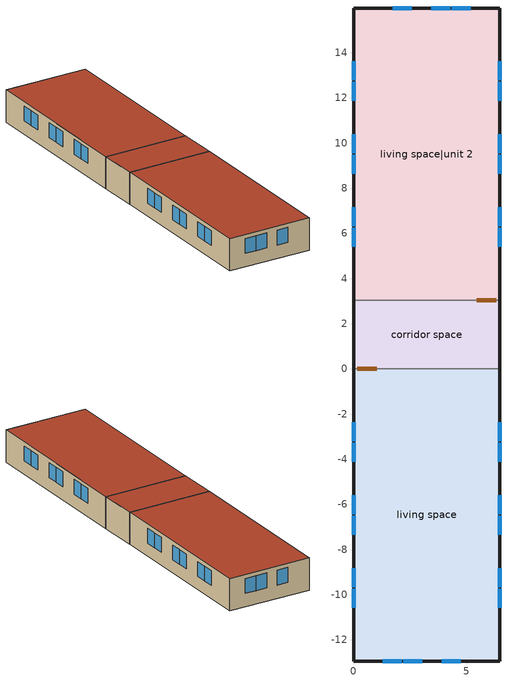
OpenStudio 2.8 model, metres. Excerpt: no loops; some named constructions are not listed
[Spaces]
living space
 floor foundation (FloorFndGrndFinSlab 1): 0,-12.93 0,0 6.47,0 6.47,-12.93 z0
 wall outside (WallExtInsFin): 0,0 0,-12.93 6.47,-12.93 6.47,0 z0:2.44
 wall adiabatic (WallIntFinUninsFin): 6.47,0 0,0 z0:2.44
 window (WindowConstruction): 1.28,-12.93 2.12,-12.93 / 2.19,-12.93 3.03,-12.93 / 3.89,-12.93 4.73,-12.93 / 0,-2.36 0,-3.2 / 0,-3.26 0,-4.11 / 0,-5.59 0,-6.44 / 0,-6.5 0,-7.34 / 0,-8.83 0,-9.67 / 0,-9.73 0,-10.57 / 6.47,-10.57 6.47,-9.73 / 6.47,-9.67 6.47,-8.83 / 6.47,-7.34 6.47,-6.5 / 6.47,-6.44 6.47,-5.59 / 6.47,-4.11 6.47,-3.26 / 6.47,-3.2 6.47,-2.36 z1.01:2.13
 roof outside (RoofFinInsExt): 6.47,-12.93 6.47,0 0,0 0,-12.93 z2.44
living space|unit 2
 floor foundation (FloorFndGrndFinSlab): 0,3.05 0,15.98 6.47,15.98 6.47,3.05 z0
 wall outside (WallExtInsFin): 6.47,3.05 6.47,15.98 0,15.98 0,3.05 z0:2.44
 wall adiabatic (WallIntFinUninsFin): 0,3.05 6.47,3.05 z0:2.44
 window (WindowConstruction): 5.18,15.98 4.34,15.98 / 4.28,15.98 3.44,15.98 / 2.58,15.98 1.73,15.98 / 0,13.62 0,12.78 / 0,12.72 0,11.87 / 0,10.39 0,9.54 / 0,9.48 0,8.64 / 0,7.15 0,6.31 / 0,6.25 0,5.41 / 6.47,5.41 6.47,6.25 / 6.47,6.31 6.47,7.15 / 6.47,8.64 6.47,9.48 / 6.47,9.54 6.47,10.39 / 6.47,11.87 6.47,12.72 / 6.47,12.78 6.47,13.62 z1.01:2.13
 roof outside (RoofFinInsExt): 6.47,3.05 6.47,15.98 0,15.98 0,3.05 z2.44
corridor space
 floor foundation (FloorFndGrndUnfinSlab): 0,0 0,3.05 6.47,3.05 6.47,0 z0
 wall outside (WallExtUninsUnfin): 0,3.05 0,0 / 6.47,0 6.47,3.05 z0:2.44
 wall adiabatic (WallIntUnfinUninsUnfin): 6.47,3.05 0,3.05 / 0,0 6.47,0 z0:2.44
 door inside (UninsDoor): 0.15,0 1.02,0 / 6.31,3.05 5.44,3.05 z0:2.13
 roof outside (RoofUnfinUninsExt): 6.47,0 6.47,3.05 0,3.05 0,0 z2.44
[Schedule:Ruleset]
Name | Default Day Schedule | Summer Design Day Schedule | Winter Design Day Schedule
res hot water distribution schedule | Schedule Day 14
res hot water distribution|unit 2 schedule | Schedule Day 15
res heating setpoint | Schedule Day 6 | res heating setpoint summer design | res heating setpoint winter design
res cooling setpoint | Schedule Day 17 | res cooling setpoint summer design | res cooling setpoint winter design
[Schedule:Day]
res occupants schedule allday1; res occupants schedule allday2; res occupants schedule allday3; res occupants schedule allday4; res occupants schedule allday5; res occupants schedule allday6; res occupants schedule allday7; res occupants schedule allday8; res occupants schedule allday9; res occupants schedule allday10; res occupants schedule allday11; res occupants schedule allday12: 7, 0, 1, 8, 0, 0.88, 9, 0, 0.41, 16, 0, 0.24, 17, 0, 0.29, 18, 0, 0.55, 21, 0, 0.9, 24, 0, 1
Window shading schedule allday1; Window shading schedule allday2; Window shading schedule allday3; Window shading schedule allday4; Window shading schedule allday11; Window shading schedule allday12; res shower schedule allday5; res bath schedule allday1; res bath schedule allday2; res bath schedule allday3; res bath schedule allday4; res bath schedule allday6; res bath schedule allday7; res shower schedule allday5 1; res bath schedule allday1 1; res bath schedule allday2 1; res bath schedule allday3 1; res bath schedule allday4 1; res bath schedule allday6 1; res bath schedule allday7 1; Schedule Day 14; Schedule Day 15; Schedule Day 6; Schedule Day 17: 24, 0, 0
Window shading schedule allday5; Window shading schedule allday6; Window shading schedule allday7; Window shading schedule allday8; Window shading schedule allday9; Window shading schedule allday10: 24, 0, 1
res shower schedule allday1; res shower schedule allday1 1: 17, 50, 0, 18, 0, 0.0792065, 18, 10, 0.316826, 24, 0, 0
res shower schedule allday2; res shower schedule allday2 1: 23, 0, 0, 23, 10, 0.248714, 24, 0, 0
res shower schedule allday3; res shower schedule allday3 1: 9, 40, 0, 10, 0, 0.319912, 10, 10, 0, 10, 20, 0.464365, 24, 0, 0
res shower schedule allday4; res shower schedule allday4 1: 8, 10, 0, 8, 20, 0.172128, 8, 30, 0.258193, 24, 0, 0
res shower schedule allday6; res shower schedule allday6 1: 5, 10, 0, 5, 20, 0.35256, 5, 30, 0.493583, 21, 20, 0, 21, 30, 0.220132, 21, 40, 0.366887, 24, 0, 0
res shower schedule allday7; res shower schedule allday7 1: 3, 50, 0, 4, 0, 0.157899, 4, 30, 0, 4, 40, 0.489101, 4, 50, 0.0978202, 9, 40, 0, 9, 50, 0.154225, 24, 0, 0
res sink schedule allday1; res sink schedule allday1 1: 6, 40, 0, 6, 50, 0.0086028, 7, 30, 0, 7, 40, 0.0212629, 11, 50, 0, 12, 0, 0.01205, 12, 10, 0.0746492, 12, 40, 0, 12, 50, 0.0014948, 14, 0, 0, 14, 10, 0.0018914, 14, 30, 0, 14, 40, 0.0430445, 15, 30, 0, 15, 40, 0.0015863, 15, 50, 0.0124771, 16, 0, 0.0140024, 18, 10, 0, 18, 20, 0.0001525, 18, 40, 0, 18, 50, 0.108054, 19, 0, 0.0105552, 19, 10, 0.0058572, 19, 30, 0, 19, 40, 0.002593, 21, 0, 0, 21, 10, 0.0084808, 21, 20, 0.0346858, 22, 10, 0, 22, 20, 0.0104026, 22, 50, 0, 23, 0, 0.0011897, 24, 0, 0
res sink schedule allday2; res sink schedule allday2 1: 7, 30, 0, 7, 40, 0.0137584, 7, 50, 0, 8, 0, 0.0368517, 9, 50, 0, 10, 0, 0.111562, 10, 10, 0.0028066, 10, 20, 0, 10, 30, 0.0716901, 12, 30, 0, 12, 40, 0.028432, 15, 20, 0, 15, 30, 0.0456376, 17, 20, 0, 17, 30, 0.0330994, 19, 10, 0, 19, 20, 0.0031117, 19, 30, 0.0042709, 24, 0, 0
res sink schedule allday3; res sink schedule allday3 1: 0, 30, 0, 0, 40, 0.0021049, 3, 30, 0, 3, 40, 0.0138499, 3, 50, 0.0053386, 11, 10, 0, 11, 20, 0.0322758, 11, 30, 0.0024405, 13, 20, 0, 13, 30, 0.0039048, 14, 20, 0, 14, 30, 0.0010677, 16, 30, 0, 16, 40, 0.0026236, 17, 0, 0, 17, 10, 0.0176327, 18, 30, 0, 18, 40, 0.0690055, 22, 20, 0, 22, 30, 0.0258389, 22, 40, 0.0006406, 23, 10, 0, 23, 20, 0.0341672, 24, 0, 0
res sink schedule allday4; res sink schedule allday4 1: 1, 50, 0, 2, 0, 0.03554, 4, 50, 0, 5, 0, 0.0367907, 7, 0, 0, 7, 10, 0.0053996, 7, 20, 0.0198597, 7, 30, 0.0270592, 8, 20, 0, 8, 30, 0.0179683, 8, 40, 0.0655889, 8, 50, 0.0573215, 9, 0, 0, 9, 10, 0.138987, 10, 30, 0, 10, 40, 0.0021354, 11, 10, 0, 11, 20, 0.144966, 11, 30, 0.143319, 11, 40, 0.0082062, 11, 50, 0.0019829, 12, 0, 0.0206833, 14, 10, 0, 14, 20, 0.0084808, 14, 30, 0.00241, 14, 40, 0, 14, 50, 0.0370653, 15, 50, 0, 16, 0, 0.0349298, 17, 10, 0, 17, 20, 0.0017389, 17, 50, 0, 18, 0, 0.035662, 18, 10, 0.0040268, 19, 0, 0, 19, 10, 0.151373, 22, 20, 0, 22, 30, 0.0772118, 24, 0, 0
res sink schedule allday5; res sink schedule allday5 1: 0, 10, 0.0152837, 6, 10, 0, 6, 20, 0.202196, 6, 30, 0.354088, 7, 40, 0, 7, 50, 0.0074436, 12, 0, 0, 12, 10, 0.0003356, 12, 20, 0.0276693, 12, 40, 0, 12, 50, 0.0931361, 13, 10, 0, 13, 20, 0.0402379, 14, 10, 0, 14, 20, 0.0084198, 17, 0, 0, 17, 10, 0.050488, 17, 30, 0, 17, 40, 0.0607687, 18, 0, 0, 18, 10, 0.0286455, 19, 30, 0, 19, 40, 0.0096095, 20, 0, 0, 20, 10, 0.0325808, 22, 40, 0, 22, 50, 0.033435, 24, 0, 0
res sink schedule allday6; res sink schedule allday6 1: 1, 40, 0, 1, 50, 0.156315, 6, 10, 0, 6, 20, 0.0126602, 8, 0, 0, 8, 10, 0.0030506, 8, 20, 0.0008847, 8, 40, 0, 8, 50, 0.0012508, 9, 50, 0, 10, 0, 0.132947, 12, 0, 0, 12, 10, 0.0358756, 13, 40, 0, 13, 50, 0.0626601, 14, 0, 0.0663819, 15, 0, 0, 15, 10, 0.0149481, 15, 50, 0, 16, 0, 0.0352655, 16, 50, 0, 17, 0, 0.0036608, 17, 20, 0, 17, 30, 0.033496, 17, 40, 0, 17, 50, 0.0455765, 18, 0, 0.0424649, 18, 10, 0.0245882, 18, 20, 0.0461866, 18, 30, 0.190055, 18, 40, 0.0491153, 19, 10, 0, 19, 20, 0.0698597, 19, 30, 0, 19, 40, 0.0044844, 19, 50, 0.0025016, 22, 0, 0, 22, 10, 0.0629652, 23, 0, 0, 23, 10, 0.0049115, 24, 0, 0
res sink schedule allday7; res sink schedule allday7 1: 5, 20, 0, 5, 30, 0.0002135, 5, 40, 0.0007931, 6, 0, 0, 6, 10, 0.0058267, 6, 40, 0, 6, 50, 0.266565, 7, 0, 0.0653753, 7, 10, 0, 7, 20, 0.0323673, 9, 0, 0, 9, 10, 0.0221477, 9, 50, 0, 10, 0, 0.0261134, 11, 40, 0, 11, 50, 0.00964, 12, 20, 0, 12, 30, 0.0394753, 16, 0, 0, 16, 10, 0.158145, 16, 20, 0.0459426, 16, 30, 0.0755339, 16, 40, 0.0537828, 17, 10, 0, 17, 20, 0.140635, 17, 30, 0.0449664, 17, 40, 0.0014338, 18, 40, 0, 18, 50, 0.0034777, 19, 0, 0.0079621, 21, 0, 0, 21, 10, 0.059701, 21, 20, 0.0100061, 22, 40, 0, 22, 50, 0.0027456, 23, 30, 0, 23, 40, 9.15e-05, 23, 50, 0.047895, 24, 0, 0
res bath schedule allday5; res bath schedule allday5 1: 10, 30, 0, 10, 50, 0.361288, 24, 0, 0
res hot water distribution schedule allday1; res hot water distribution schedule allday2; res hot water distribution schedule allday3; res hot water distribution schedule allday4; res hot water distribution schedule allday5; res hot water distribution schedule allday6; res hot water distribution schedule allday7; res hot water distribution schedule allday8; res hot water distribution schedule allday9; res hot water distribution schedule allday10; res hot water distribution schedule allday11; res hot water distribution schedule allday12; res hot water distribution|unit 2 schedule allday1; res hot water distribution|unit 2 schedule allday2; res hot water distribution|unit 2 schedule allday3; res hot water distribution|unit 2 schedule allday4; res hot water distribution|unit 2 schedule allday5; res hot water distribution|unit 2 schedule allday6; res hot water distribution|unit 2 schedule allday7; res hot water distribution|unit 2 schedule allday8; res hot water distribution|unit 2 schedule allday9; res hot water distribution|unit 2 schedule allday10; res hot water distribution|unit 2 schedule allday11; res hot water distribution|unit 2 schedule allday12: 1, 0, 0.078424, 2, 0, 0.0392749, 4, 0, 0.00981873, 5, 0, 0.0392749, 6, 0, 0.274547, 7, 0, 0.941213, 8, 0, 1, 9, 0, 0.960725, 10, 0, 0.843152, 11, 0, 0.764728, 12, 0, 0.60788, 13, 0, 0.529456, 15, 0, 0.470544, 16, 0, 0.411757, 17, 0, 0.548968, 18, 0, 0.725453, 19, 0, 0.86279, 20, 0, 0.823515, 21, 0, 0.745091, 22, 0, 0.60788, 23, 0, 0.529456, 24, 0, 0.294058
res heating setpoint allday1; res heating setpoint allday2; res heating setpoint allday3; res heating setpoint allday4; res heating setpoint allday5; res heating setpoint allday6; res heating setpoint allday7; res heating setpoint allday8; res heating setpoint allday9; res heating setpoint allday10; res heating setpoint allday11; res heating setpoint allday12: 24, 0, 21.6667
res heating setpoint winter design; res cooling setpoint winter design: 24, 0, 21.1111
res heating setpoint summer design; res cooling setpoint summer design: 24, 0, 23.8889
res cooling setpoint allday1; res cooling setpoint allday2; res cooling setpoint allday3; res cooling setpoint allday4; res cooling setpoint allday5; res cooling setpoint allday6; res cooling setpoint allday7; res cooling setpoint allday8; res cooling setpoint allday9; res cooling setpoint allday10; res cooling setpoint allday11; res cooling setpoint allday12: 24, 0, 24.4444
[Schedule:Rule] Apply Sunday=Yes; Apply Monday=Yes; Apply Tuesday=Yes; Apply Wednesday=Yes; Apply Thursday=Yes; Apply Friday=Yes; Apply Saturday=Yes; Date Specification Type=DateRange; Start Day=1
Name | Schedule Ruleset | Rule Order | Day Schedule | Start Month | End Month | End Day
res hot water distribution schedule allday ruleset1 | res hot water distribution schedule | 11 | res hot water distribution schedule allday1 | 1 | 1 | 31
res hot water distribution schedule allday ruleset2 | res hot water distribution schedule | 10 | res hot water distribution schedule allday2 | 2 | 2 | 28
res hot water distribution schedule allday ruleset3 | res hot water distribution schedule | 9 | res hot water distribution schedule allday3 | 3 | 3 | 31
res hot water distribution schedule allday ruleset4 | res hot water distribution schedule | 8 | res hot water distribution schedule allday4 | 4 | 4 | 30
res hot water distribution schedule allday ruleset5 | res hot water distribution schedule | 7 | res hot water distribution schedule allday5 | 5 | 5 | 31
res hot water distribution schedule allday ruleset6 | res hot water distribution schedule | 6 | res hot water distribution schedule allday6 | 6 | 6 | 30
res hot water distribution schedule allday ruleset7 | res hot water distribution schedule | 5 | res hot water distribution schedule allday7 | 7 | 7 | 31
res hot water distribution schedule allday ruleset8 | res hot water distribution schedule | 4 | res hot water distribution schedule allday8 | 8 | 8 | 31
res hot water distribution schedule allday ruleset9 | res hot water distribution schedule | 3 | res hot water distribution schedule allday9 | 9 | 9 | 30
res hot water distribution schedule allday ruleset10 | res hot water distribution schedule | 2 | res hot water distribution schedule allday10 | 10 | 10 | 31
res hot water distribution schedule allday ruleset11 | res hot water distribution schedule | 1 | res hot water distribution schedule allday11 | 11 | 11 | 30
res hot water distribution schedule allday ruleset12 | res hot water distribution schedule | 0 | res hot water distribution schedule allday12 | 12 | 12 | 31
res hot water distribution|unit 2 schedule allday ruleset1 | res hot water distribution|unit 2 schedule | 11 | res hot water distribution|unit 2 schedule allday1 | 1 | 1 | 31
res hot water distribution|unit 2 schedule allday ruleset2 | res hot water distribution|unit 2 schedule | 10 | res hot water distribution|unit 2 schedule allday2 | 2 | 2 | 28
res hot water distribution|unit 2 schedule allday ruleset3 | res hot water distribution|unit 2 schedule | 9 | res hot water distribution|unit 2 schedule allday3 | 3 | 3 | 31
res hot water distribution|unit 2 schedule allday ruleset4 | res hot water distribution|unit 2 schedule | 8 | res hot water distribution|unit 2 schedule allday4 | 4 | 4 | 30
res hot water distribution|unit 2 schedule allday ruleset5 | res hot water distribution|unit 2 schedule | 7 | res hot water distribution|unit 2 schedule allday5 | 5 | 5 | 31
res hot water distribution|unit 2 schedule allday ruleset6 | res hot water distribution|unit 2 schedule | 6 | res hot water distribution|unit 2 schedule allday6 | 6 | 6 | 30
res hot water distribution|unit 2 schedule allday ruleset7 | res hot water distribution|unit 2 schedule | 5 | res hot water distribution|unit 2 schedule allday7 | 7 | 7 | 31
res hot water distribution|unit 2 schedule allday ruleset8 | res hot water distribution|unit 2 schedule | 4 | res hot water distribution|unit 2 schedule allday8 | 8 | 8 | 31
res hot water distribution|unit 2 schedule allday ruleset9 | res hot water distribution|unit 2 schedule | 3 | res hot water distribution|unit 2 schedule allday9 | 9 | 9 | 30
res hot water distribution|unit 2 schedule allday ruleset10 | res hot water distribution|unit 2 schedule | 2 | res hot water distribution|unit 2 schedule allday10 | 10 | 10 | 31
res hot water distribution|unit 2 schedule allday ruleset11 | res hot water distribution|unit 2 schedule | 1 | res hot water distribution|unit 2 schedule allday11 | 11 | 11 | 30
res hot water distribution|unit 2 schedule allday ruleset12 | res hot water distribution|unit 2 schedule | 0 | res hot water distribution|unit 2 schedule allday12 | 12 | 12 | 31
res heating setpoint allday ruleset1 | res heating setpoint | 11 | res heating setpoint allday1 | 1 | 1 | 31
res heating setpoint allday ruleset2 | res heating setpoint | 10 | res heating setpoint allday2 | 2 | 2 | 28
res heating setpoint allday ruleset3 | res heating setpoint | 9 | res heating setpoint allday3 | 3 | 3 | 31
res heating setpoint allday ruleset4 | res heating setpoint | 8 | res heating setpoint allday4 | 4 | 4 | 30
res heating setpoint allday ruleset5 | res heating setpoint | 7 | res heating setpoint allday5 | 5 | 5 | 31
res heating setpoint allday ruleset6 | res heating setpoint | 6 | res heating setpoint allday6 | 6 | 6 | 30
res heating setpoint allday ruleset7 | res heating setpoint | 5 | res heating setpoint allday7 | 7 | 7 | 31
res heating setpoint allday ruleset8 | res heating setpoint | 4 | res heating setpoint allday8 | 8 | 8 | 31
res heating setpoint allday ruleset9 | res heating setpoint | 3 | res heating setpoint allday9 | 9 | 9 | 30
res heating setpoint allday ruleset10 | res heating setpoint | 2 | res heating setpoint allday10 | 10 | 10 | 31
res heating setpoint allday ruleset11 | res heating setpoint | 1 | res heating setpoint allday11 | 11 | 11 | 30
res heating setpoint allday ruleset12 | res heating setpoint | 0 | res heating setpoint allday12 | 12 | 12 | 31
res cooling setpoint allday ruleset1 | res cooling setpoint | 11 | res cooling setpoint allday1 | 1 | 1 | 31
res cooling setpoint allday ruleset2 | res cooling setpoint | 10 | res cooling setpoint allday2 | 2 | 2 | 28
res cooling setpoint allday ruleset3 | res cooling setpoint | 9 | res cooling setpoint allday3 | 3 | 3 | 31
res cooling setpoint allday ruleset4 | res cooling setpoint | 8 | res cooling setpoint allday4 | 4 | 4 | 30
res cooling setpoint allday ruleset5 | res cooling setpoint | 7 | res cooling setpoint allday5 | 5 | 5 | 31
res cooling setpoint allday ruleset6 | res cooling setpoint | 6 | res cooling setpoint allday6 | 6 | 6 | 30
res cooling setpoint allday ruleset7 | res cooling setpoint | 5 | res cooling setpoint allday7 | 7 | 7 | 31
res cooling setpoint allday ruleset8 | res cooling setpoint | 4 | res cooling setpoint allday8 | 8 | 8 | 31
res cooling setpoint allday ruleset9 | res cooling setpoint | 3 | res cooling setpoint allday9 | 9 | 9 | 30
res cooling setpoint allday ruleset10 | res cooling setpoint | 2 | res cooling setpoint allday10 | 10 | 10 | 31
res cooling setpoint allday ruleset11 | res cooling setpoint | 1 | res cooling setpoint allday11 | 11 | 11 | 30
res cooling setpoint allday ruleset12 | res cooling setpoint | 0 | res cooling setpoint allday12 | 12 | 12 | 31
